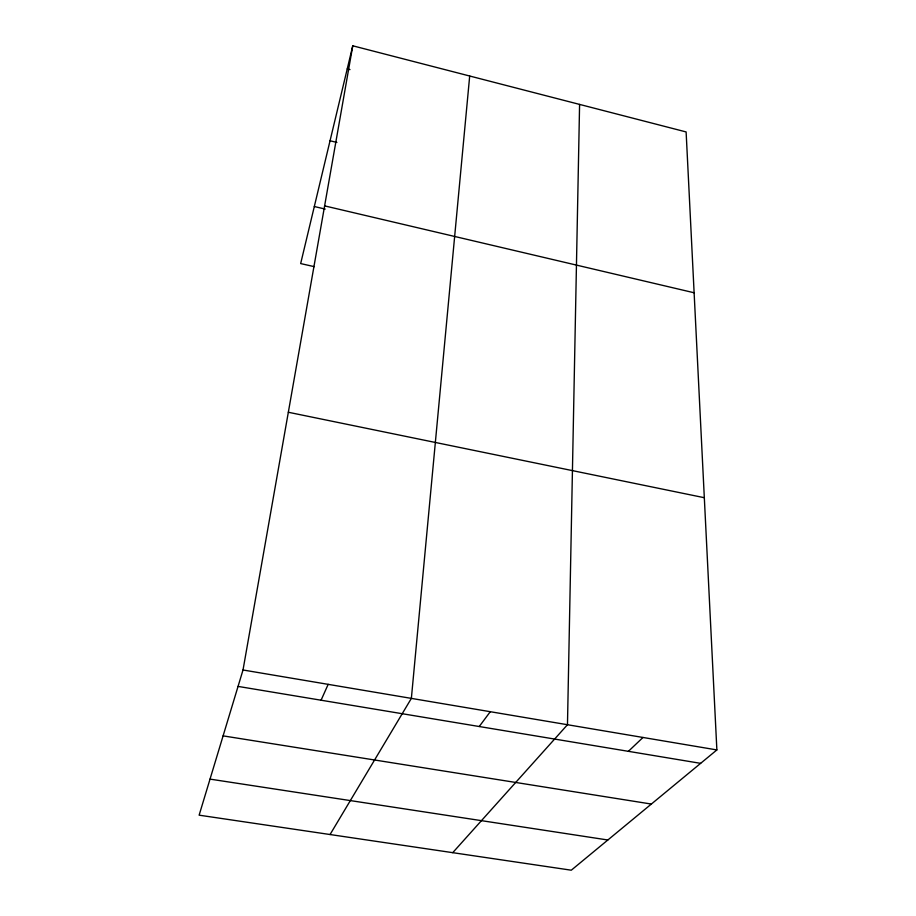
<?xml version="1.0" encoding="UTF-8"?>
<svg xmlns="http://www.w3.org/2000/svg" width="916" height="916" viewBox="0 0 916 916"><rect width="100%" height="100%" fill="white"/><g stroke="black" fill="none" stroke-linecap="round" stroke-linejoin="round"><path stroke-width="1.37" d="M579.588 104.413L567.473 724.728L452.733 852.67M469.69 76.017L411.364 698.393L330.058 834.533M243.015 669.985L352.763 45.8L686.118 131.938L716.873 749.929L571.286 870.2L199.127 815.171L243.015 669.985L716.873 749.929M352.763 45.8L300.666 263.579L314.303 266.659M321.069 700.213L328.168 684.355M479.24 726.514L490.278 711.709M628.399 751.326L642.986 737.472M210.027 779.115L607.846 839.995M223.103 735.869L651.356 804.053M238.057 686.405L700.637 763.349M288.334 412.257L704.312 497.709M314.314 206.524L325.203 209.077M324.619 205.882L694.122 292.765M330.046 140.766L336.882 142.438M347.244 68.895L349.992 69.593"/></g></svg>
